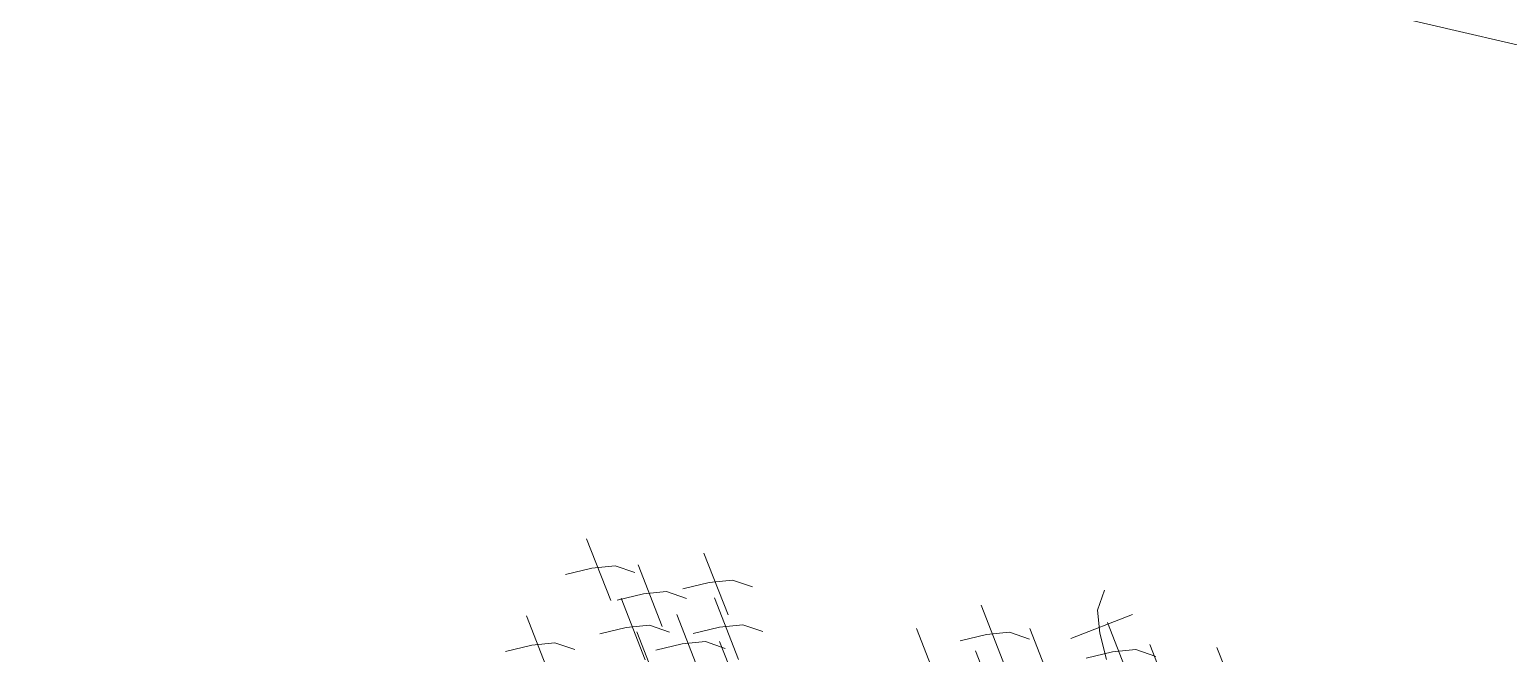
# Model space of a CAD drawing. Header units: millimetres. Extents: x 474016 to 477875, y 2288607 to 2292200.
# Drawn here: x 474194.18 to 474204.56, y 2289483.66 to 2289488.04 of the extents above; entities that cross this region are included whole.
import ezdxf

# ---------------------------------------------------------------- set-up
doc = ezdxf.new("R2010")
doc.units = ezdxf.units.MM
doc.header["$LTSCALE"] = 50
doc.layers.add('BANQUETA', color=251, linetype='Continuous', lineweight=5)
doc.layers.add('EXT', color=3, linetype='Continuous', lineweight=5)

# ---------------------------------------------------------------- blocks, each defined once
blk = doc.blocks.new('Plarbol-031')
for points in [[(0.1874, 2.608325), (0.40975, 2.455225)], [(-0.158175, 2.3142), (-0.240125, 2.388525), (-0.301075, 2.461575), (-0.3233, 2.5448)], [(-0.326475, 2.304025), (-0.173425, 2.526375)], [(-0.239475, 2.44125), (-0.01715, 2.28815)], [(-0.229325, 2.2729), (-0.155, 2.35485), (-0.08195, 2.415825), (0.001275, 2.438075)], [(-0.046375, 2.464125), (0.175975, 2.311025)], [(-0.488475, 2.244325), (-0.266125, 2.091225)], [(-0.705725, 2.211275), (-0.4834, 2.0582)], [(-0.695575, 2.04295), (-0.62125, 2.1249), (-0.548175, 2.185875), (-0.464975, 2.2081)], [(-0.6206, 2.044225), (-0.398275, 1.891125)], [(-0.8709, 1.985125), (-0.64855, 1.83205)], [(-1.761525, 1.7539), (-1.539175, 1.6008)], [(-1.75135, 1.585575), (-1.677025, 1.6675), (-1.603975, 1.7285), (-1.52075, 1.750725)], [(-1.6243, 1.62685), (-1.401975, 1.47375)], [(-1.614125, 1.458525), (-1.5398, 1.54045), (-1.46675, 1.60145), (-1.38355, 1.623675)], [(-2.19095, 1.5341), (-1.9686, 1.381025)], [(-2.180775, 1.365775), (-2.10645, 1.447725), (-2.0334, 1.5087), (-1.950175, 1.530925)], [(-1.9578, 1.5646), (-1.735475, 1.4115)], [(-1.94765, 1.39625), (-1.873325, 1.4782), (-1.800275, 1.5392), (-1.71705, 1.561425)], [(-1.7126, 1.48455), (-1.490275, 1.331475)], [(-1.702425, 1.316225), (-1.6281, 1.398175), (-1.55505, 1.45915), (-1.47185, 1.481375)], [(-1.506775, 1.49155), (-1.28445, 1.33845)], [(-1.93875, 1.41215), (-1.7164, 1.25905)], [(-1.928575, 1.2438), (-1.85425, 1.32575), (-1.7812, 1.386725), (-1.698, 1.408975)], [(-1.808525, 1.33465), (-1.586175, 1.18155)], [(-2.21825, 1.13645), (-1.995925, 0.98335)], [(-2.2081, 0.9681), (-2.133775, 1.05005), (-2.060725, 1.111025), (-1.9775, 1.133275)]]:
    blk.add_lwpolyline(points)

msp = doc.modelspace()

# ---------------------------------------------------------------- linework, layer by layer
at = {"layer": 'BANQUETA'}
msp.add_lwpolyline([(474172.501, 2289495.413), (474294.239, 2289467.042, 0.414214), (474296.641, 2289468.536), (474307.762, 2289516.258, 0.414214), (474306.268, 2289518.659), (474184.53, 2289547.03)], format="xyb", dxfattribs=at)

# ---------------------------------------------------------------- block references
at = {"layer": 'EXT', "xscale": 1.71989999994179, "yscale": 1.71989999994179, "zscale": 1.71989999994179, "rotation": 325.9356466897348}
msp.add_blockref('Plarbol-031', (474199.734, 2289480.167), dxfattribs=at)

doc.saveas('drawing.dxf')
